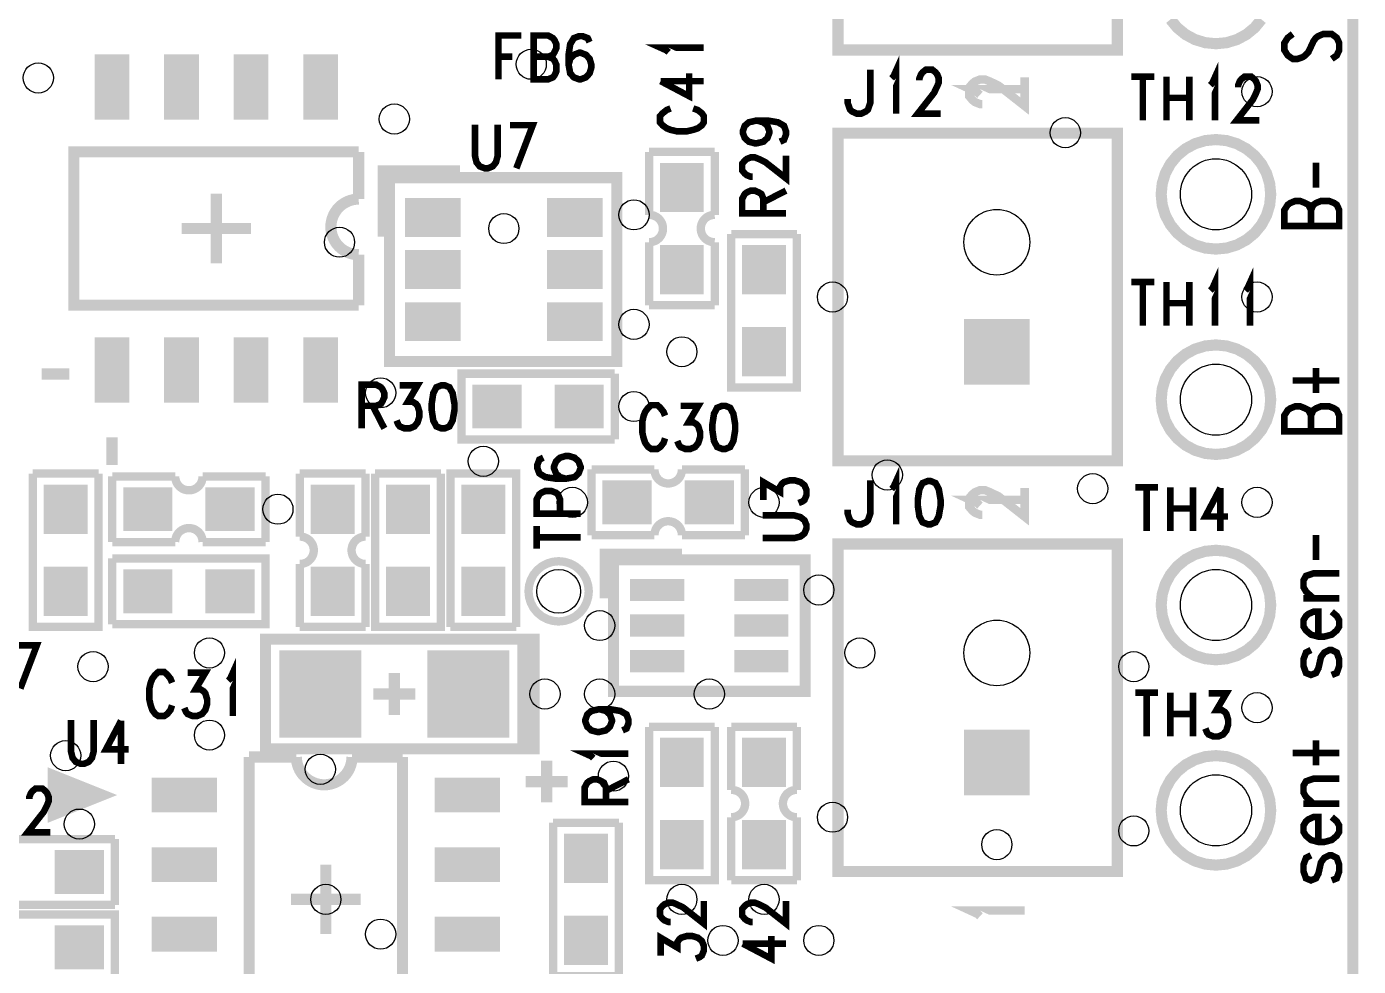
# Model space of a CAD drawing. Extents: x -2.6 to 72.5, y -0.1 to 95.
# Drawn here: x 40.79 to 65.1, y 30.78 to 47.94 of the extents above; entities that cross this region are included whole.
import ezdxf

# ---------------------------------------------------------------- set-up
doc = ezdxf.new("R2010")
doc.units = 0
doc.layers.get('0').update_dxf_attribs({"linetype": 'CONTINUOUS'})
doc.layers.add('02_ASSY1_GBR', color=6, linetype='CONTINUOUS')

# ---------------------------------------------------------------- blocks, each defined once
blk = doc.blocks.new('SQUARE_12')
blk.add_solid([(0.6, 0.6), (0.6, -0.6), (-0.6, 0.6), (-0.6, -0.6)])
blk = doc.blocks.new('ROUND_13')
blk.add_circle((0, 0), 0.6)
blk = doc.blocks.new('ROUND_129')
blk.add_circle((0, 0), 0.65)
blk = doc.blocks.new('ROUND_139')
blk.add_circle((0, 0), 0.275)
blk = doc.blocks.new('RECTANGLE_145')
blk.add_solid([(0.45, 0.4), (0.45, -0.4), (-0.45, 0.4), (-0.45, -0.4)])
blk = doc.blocks.new('ROUND_148')
blk.add_circle((0, 0), 0.4)
blk = doc.blocks.new('RECTANGLE_150')
blk.add_solid([(0.4, 0.45), (0.4, -0.45), (-0.4, 0.45), (-0.4, -0.45)])
blk = doc.blocks.new('RECTANGLE_162')
blk.add_solid([(0.7493, 0.8001), (0.7493, -0.8001), (-0.7493, 0.8001), (-0.7493, -0.8001)])
blk = doc.blocks.new('RECTANGLE_163')
blk.add_solid([(0.508, 0.3556), (0.508, -0.3556), (-0.508, 0.3556), (-0.508, -0.3556)])
blk = doc.blocks.new('RECTANGLE_168')
blk.add_solid([(0.4953, 0.2032), (0.4953, -0.2032), (-0.4953, 0.2032), (-0.4953, -0.2032)])

msp = doc.modelspace()

# ---------------------------------------------------------------- linework, layer by layer
at = {"layer": '02_ASSY1_GBR'}
for points, const_width in [([(0, 0), (65, 0), (65, 77), (0, 77), (0, 0)], 0.2), ([(55.6, 47.51), (60.7, 47.51), (60.7, 53.49), (55.6, 53.49), (55.6, 47.51)], 0.2032), ([(61.669, 48.069), (61.793, 47.918), (61.944, 47.794), (62.117, 47.701), (62.305, 47.644), (62.5, 47.625), (62.695, 47.644), (62.883, 47.701), (63.056, 47.794), (63.207, 47.918), (63.331, 48.069)], 0.2032), ([(42.345, 47.429), (42.345, 46.236)], 0.635), ([(43.615, 47.429), (43.615, 46.236)], 0.635), ([(44.885, 47.429), (44.885, 46.236)], 0.635), ([(46.155, 47.429), (46.155, 46.236)], 0.635), ([(49.818, 47.775), (49.402, 47.775), (49.402, 46.975)], 0.12), ([(50.042, 47.387), (50.308, 47.387), (50.396, 47.351), (50.425, 47.314), (50.458, 47.242), (50.458, 47.12), (50.425, 47.048), (50.396, 47.011), (50.308, 46.975), (50.042, 46.975), (50.042, 47.775), (50.308, 47.775), (50.396, 47.727), (50.425, 47.69), (50.458, 47.617), (50.458, 47.545), (50.425, 47.472), (50.396, 47.423), (50.308, 47.387)], 0.12), ([(51.065, 47.654), (51.031, 47.727), (50.936, 47.763), (50.873, 47.763), (50.778, 47.727), (50.711, 47.617), (50.682, 47.423), (50.682, 47.242), (50.711, 47.084), (50.778, 47.011), (50.873, 46.975), (50.902, 46.975), (50.998, 47.011), (51.065, 47.084), (51.098, 47.193), (51.098, 47.242), (51.065, 47.351), (50.998, 47.423), (50.902, 47.46), (50.873, 47.46), (50.778, 47.423), (50.711, 47.351), (50.682, 47.242)], 0.12), ([(63.902, 47.803), (63.811, 47.734), (63.75, 47.639), (63.75, 47.507), (63.811, 47.411), (63.902, 47.348), (63.992, 47.348), (64.083, 47.379), (64.129, 47.411), (64.189, 47.475), (64.28, 47.671), (64.326, 47.734), (64.371, 47.766), (64.462, 47.803), (64.614, 47.803), (64.705, 47.734), (64.75, 47.639), (64.75, 47.507), (64.705, 47.411), (64.614, 47.348)], 0.12), ([(49.402, 47.387), (49.656, 47.387)], 0.12), ([(52.508, 47.469), (52.471, 47.503), (52.362, 47.552), (53.15, 47.552)], 0.12), ([(56.579, 46.992), (56.613, 47.029), (56.662, 47.138), (56.662, 46.35)], 0.12), ([(56.189, 47.15), (56.189, 46.544), (56.147, 46.423), (56.106, 46.386), (56.027, 46.35), (55.939, 46.35), (55.86, 46.386), (55.819, 46.423), (55.777, 46.544), (55.777, 46.617)], 0.12), ([(57.086, 46.956), (57.086, 46.992), (57.115, 47.065), (57.144, 47.102), (57.203, 47.15), (57.323, 47.15), (57.381, 47.102), (57.411, 47.065), (57.44, 46.992), (57.44, 46.92), (57.411, 46.847), (57.352, 46.726), (57.057, 46.35), (57.473, 46.35)], 0.12), ([(62.399, 46.867), (62.433, 46.904), (62.482, 47.013), (62.482, 46.225)], 0.12), ([(52.362, 46.942), (52.883, 46.667), (52.883, 47.083)], 0.12), ([(52.362, 46.942), (53.15, 46.942)], 0.12), ([(58.238, 46.523), (58.192, 46.523), (58.1, 46.56), (58.054, 46.597), (57.992, 46.671), (57.992, 46.824), (58.054, 46.898), (58.1, 46.935), (58.192, 46.972), (58.284, 46.972), (58.377, 46.935), (58.531, 46.861), (59.008, 46.486), (59.008, 47.014)], 0.1524), ([(60.957, 47.025), (61.373, 47.025)], 0.12), ([(61.165, 47.025), (61.165, 46.225)], 0.12), ([(61.597, 47.025), (61.597, 46.225)], 0.12), ([(62.013, 47.025), (62.013, 46.225)], 0.12), ([(62.906, 46.831), (62.906, 46.867), (62.935, 46.94), (62.964, 46.977), (63.023, 47.025), (63.143, 47.025), (63.201, 46.977), (63.231, 46.94), (63.26, 46.867), (63.26, 46.795), (63.231, 46.722), (63.172, 46.601), (62.877, 46.225), (63.293, 46.225)], 0.12), ([(58.192, 46.692), (58.146, 46.734), (58.007, 46.798), (59.008, 46.798)], 0.1524), ([(61.597, 46.637), (62.013, 46.637)], 0.12), ([(52.544, 46.443), (52.471, 46.414), (52.398, 46.356), (52.35, 46.302), (52.35, 46.189), (52.398, 46.135), (52.471, 46.081), (52.544, 46.052), (52.653, 46.027), (52.847, 46.027), (52.956, 46.052), (53.041, 46.081), (53.114, 46.135), (53.15, 46.189), (53.15, 46.302), (53.114, 46.356), (53.041, 46.414), (52.956, 46.443)], 0.12), ([(48.972, 46.15), (48.972, 45.58), (49.001, 45.459), (49.059, 45.386), (49.151, 45.35), (49.209, 45.35), (49.296, 45.386), (49.355, 45.459), (49.388, 45.58), (49.388, 46.15)], 0.12), ([(49.612, 46.138), (50.028, 46.138), (49.728, 45.35)], 0.12), ([(54.117, 46.223), (54.238, 46.19), (54.311, 46.127), (54.347, 46.027), (54.347, 45.998), (54.311, 45.903), (54.238, 45.836), (54.117, 45.807), (54.08, 45.807), (53.971, 45.836), (53.898, 45.903), (53.862, 45.998), (53.862, 46.027), (53.898, 46.127), (53.971, 46.19), (54.117, 46.223), (54.311, 46.223), (54.505, 46.19), (54.614, 46.127), (54.65, 46.027), (54.65, 45.965), (54.614, 45.869), (54.541, 45.836)], 0.12), ([(55.6, 40.01), (60.7, 40.01), (60.7, 45.99), (55.6, 45.99), (55.6, 40.01)], 0.2032), ([(61.5, 44.875), (61.519, 44.68), (61.576, 44.492), (61.669, 44.319), (61.793, 44.168), (61.944, 44.044), (62.117, 43.951), (62.305, 43.894), (62.5, 43.875), (62.695, 43.894), (62.883, 43.951), (63.056, 44.044), (63.207, 44.168), (63.331, 44.319), (63.424, 44.492), (63.481, 44.68), (63.5, 44.875), (63.481, 45.07), (63.424, 45.258), (63.331, 45.431), (63.207, 45.582), (63.056, 45.706), (62.883, 45.799), (62.695, 45.856), (62.5, 45.875), (62.305, 45.856), (62.117, 45.799), (61.944, 45.706), (61.793, 45.582), (61.669, 45.431), (61.576, 45.258), (61.519, 45.07), (61.5, 44.875)], 0.2032), ([(46.85, 42.85), (41.65, 42.85), (41.65, 45.65), (46.85, 45.65)], 0.2032), ([(46.85, 45.65), (46.85, 44.788)], 0.2032), ([(52.15, 45.65), (53.35, 45.65)], 0.1524), ([(52.15, 45.65), (52.15, 44.5)], 0.1524), ([(53.35, 45.65), (53.35, 44.5)], 0.1524), ([(54.044, 45.196), (54.008, 45.196), (53.935, 45.225), (53.898, 45.254), (53.85, 45.313), (53.85, 45.433), (53.898, 45.491), (53.935, 45.521), (54.008, 45.55), (54.08, 45.55), (54.153, 45.521), (54.274, 45.462), (54.65, 45.167), (54.65, 45.583)], 0.12), ([(64.326, 44.998), (64.326, 45.453)], 0.12), ([(48.7, 45.3), (47.3, 45.3), (47.3, 44.1)], 0.2032), ([(47.411, 45.178), (51.564, 45.178), (51.564, 41.822), (47.411, 41.822), (47.411, 45.178)], 0.2032), ([(44.25, 44.885), (44.25, 43.615)], 0.2032), ([(54.65, 44.527), (53.85, 44.527), (53.85, 44.793), (53.898, 44.881), (53.935, 44.91), (54.008, 44.943), (54.08, 44.943), (54.153, 44.91), (54.202, 44.881), (54.238, 44.793), (54.238, 44.527)], 0.12), ([(54.238, 44.731), (54.65, 44.943)], 0.12), ([(46.85, 43.772), (46.8, 43.774), (46.751, 43.782), (46.703, 43.794), (46.656, 43.811), (46.611, 43.832), (46.568, 43.858), (46.528, 43.887), (46.491, 43.921), (46.457, 43.958), (46.428, 43.998), (46.402, 44.041), (46.381, 44.086), (46.364, 44.133), (46.352, 44.181), (46.344, 44.23), (46.342, 44.28), (46.344, 44.33), (46.352, 44.379), (46.364, 44.427), (46.381, 44.474), (46.402, 44.519), (46.428, 44.562), (46.457, 44.602), (46.491, 44.639), (46.528, 44.673), (46.568, 44.702), (46.611, 44.728), (46.656, 44.749), (46.703, 44.766), (46.751, 44.778), (46.8, 44.786), (46.85, 44.788)], 0.2032), ([(64.235, 44.298), (64.235, 44.589), (64.28, 44.684), (64.326, 44.716), (64.417, 44.753), (64.568, 44.753), (64.659, 44.716), (64.705, 44.684), (64.75, 44.589), (64.75, 44.298), (63.75, 44.298), (63.75, 44.589), (63.811, 44.684), (63.856, 44.716), (63.947, 44.753), (64.038, 44.753), (64.129, 44.716), (64.189, 44.684), (64.235, 44.589)], 0.12), ([(52.15, 44.5), (52.175, 44.499), (52.199, 44.496), (52.224, 44.49), (52.247, 44.482), (52.27, 44.472), (52.291, 44.46), (52.311, 44.445), (52.33, 44.429), (52.347, 44.41), (52.362, 44.39), (52.375, 44.369), (52.386, 44.347), (52.394, 44.323), (52.4, 44.299), (52.404, 44.275), (52.405, 44.25), (52.404, 44.225), (52.4, 44.201), (52.394, 44.177), (52.386, 44.153), (52.375, 44.131), (52.362, 44.11), (52.347, 44.09), (52.33, 44.071), (52.311, 44.055), (52.291, 44.04), (52.27, 44.028), (52.247, 44.018), (52.224, 44.01), (52.199, 44.004), (52.175, 44.001), (52.15, 44)], 0.1524), ([(53.35, 44), (53.325, 44.001), (53.301, 44.004), (53.276, 44.01), (53.253, 44.018), (53.23, 44.028), (53.209, 44.04), (53.189, 44.055), (53.17, 44.071), (53.153, 44.09), (53.138, 44.11), (53.125, 44.131), (53.114, 44.153), (53.106, 44.177), (53.1, 44.201), (53.096, 44.225), (53.095, 44.25), (53.096, 44.275), (53.1, 44.299), (53.106, 44.323), (53.114, 44.347), (53.125, 44.369), (53.138, 44.39), (53.153, 44.41), (53.17, 44.429), (53.189, 44.445), (53.209, 44.46), (53.23, 44.472), (53.253, 44.482), (53.276, 44.49), (53.301, 44.496), (53.325, 44.499), (53.35, 44.5)], 0.1524), ([(44.885, 44.25), (43.615, 44.25)], 0.2032), ([(52.15, 44), (52.15, 42.85)], 0.1524), ([(53.35, 44), (53.35, 42.85)], 0.1524), ([(54.85, 44.15), (54.85, 41.35), (53.65, 41.35), (53.65, 44.15)], 0.1524), ([(53.65, 44.15), (54.85, 44.15)], 0.1524), ([(46.85, 42.85), (46.85, 43.772)], 0.2032), ([(62.399, 43.117), (62.433, 43.154), (62.482, 43.263), (62.482, 42.475)], 0.12), ([(63.039, 43.117), (63.073, 43.154), (63.122, 43.263), (63.122, 42.475)], 0.12), ([(60.957, 43.275), (61.373, 43.275)], 0.12), ([(61.165, 43.275), (61.165, 42.475)], 0.12), ([(61.597, 43.275), (61.597, 42.475)], 0.12), ([(62.013, 43.275), (62.013, 42.475)], 0.12), ([(52.15, 42.85), (53.35, 42.85)], 0.1524), ([(61.597, 42.887), (62.013, 42.887)], 0.12), ([(42.345, 42.264), (42.345, 41.071)], 0.635), ([(43.615, 42.264), (43.615, 41.071)], 0.635), ([(44.885, 42.264), (44.885, 41.071)], 0.635), ([(46.155, 42.264), (46.155, 41.071)], 0.635), ([(61.5, 41.125), (61.519, 40.93), (61.576, 40.742), (61.669, 40.569), (61.793, 40.418), (61.944, 40.294), (62.117, 40.201), (62.305, 40.144), (62.5, 40.125), (62.695, 40.144), (62.883, 40.201), (63.056, 40.294), (63.207, 40.418), (63.331, 40.569), (63.424, 40.742), (63.481, 40.93), (63.5, 41.125), (63.481, 41.32), (63.424, 41.508), (63.331, 41.681), (63.207, 41.832), (63.056, 41.956), (62.883, 42.049), (62.695, 42.106), (62.5, 42.125), (62.305, 42.106), (62.117, 42.049), (61.944, 41.956), (61.793, 41.832), (61.669, 41.681), (61.576, 41.508), (61.519, 41.32), (61.5, 41.125)], 0.2032), ([(41.06, 41.595), (41.568, 41.595)], 0.2032), ([(51.525, 40.4), (48.725, 40.4), (48.725, 41.6), (51.525, 41.6)], 0.1524), ([(51.525, 41.6), (51.525, 40.4)], 0.1524), ([(64.326, 41.248), (64.326, 41.703)], 0.12), ([(46.902, 40.6), (46.902, 41.4), (47.168, 41.4), (47.256, 41.352), (47.285, 41.315), (47.318, 41.242), (47.318, 41.17), (47.285, 41.097), (47.256, 41.048), (47.168, 41.012), (46.902, 41.012)], 0.12), ([(47.6, 41.388), (47.925, 41.388), (47.746, 41.085), (47.837, 41.085), (47.896, 41.048), (47.925, 41.012), (47.958, 40.903), (47.958, 40.818), (47.925, 40.709), (47.866, 40.636), (47.779, 40.6), (47.688, 40.6), (47.6, 40.636), (47.571, 40.673), (47.542, 40.745)], 0.12), ([(48.361, 41.388), (48.269, 41.352), (48.211, 41.242), (48.182, 41.048), (48.182, 40.939), (48.211, 40.745), (48.269, 40.636), (48.361, 40.6), (48.419, 40.6), (48.506, 40.636), (48.565, 40.745), (48.598, 40.939), (48.598, 41.048), (48.565, 41.242), (48.506, 41.352), (48.419, 41.388), (48.361, 41.388)], 0.12), ([(63.902, 41.475), (64.75, 41.475)], 0.12), ([(47.106, 41.012), (47.318, 40.6)], 0.12), ([(52.443, 40.831), (52.414, 40.904), (52.356, 40.977), (52.302, 41.025), (52.189, 41.025), (52.135, 40.977), (52.081, 40.904), (52.052, 40.831), (52.027, 40.722), (52.027, 40.528), (52.052, 40.419), (52.081, 40.334), (52.135, 40.261), (52.189, 40.225), (52.302, 40.225), (52.356, 40.261), (52.414, 40.334), (52.443, 40.419)], 0.12), ([(52.725, 41.013), (53.05, 41.013), (52.871, 40.71), (52.962, 40.71), (53.021, 40.673), (53.05, 40.637), (53.083, 40.528), (53.083, 40.443), (53.05, 40.334), (52.991, 40.261), (52.904, 40.225), (52.813, 40.225), (52.725, 40.261), (52.696, 40.298), (52.667, 40.37)], 0.12), ([(53.486, 41.013), (53.394, 40.977), (53.336, 40.867), (53.307, 40.673), (53.307, 40.564), (53.336, 40.37), (53.394, 40.261), (53.486, 40.225), (53.544, 40.225), (53.631, 40.261), (53.69, 40.37), (53.723, 40.564), (53.723, 40.673), (53.69, 40.867), (53.631, 40.977), (53.544, 41.013), (53.486, 41.013)], 0.12), ([(64.235, 40.548), (64.235, 40.839), (64.28, 40.934), (64.326, 40.966), (64.417, 41.003), (64.568, 41.003), (64.659, 40.966), (64.705, 40.934), (64.75, 40.839), (64.75, 40.548), (63.75, 40.548), (63.75, 40.839), (63.811, 40.934), (63.856, 40.966), (63.947, 41.003), (64.038, 41.003), (64.129, 40.966), (64.189, 40.934), (64.235, 40.839)], 0.12), ([(42.345, 40.44), (42.345, 39.932)], 0.2032), ([(50.221, 40.065), (50.148, 40.031), (50.112, 39.936), (50.112, 39.873), (50.148, 39.778), (50.258, 39.711), (50.452, 39.682), (50.633, 39.682), (50.791, 39.711), (50.864, 39.778), (50.9, 39.873), (50.9, 39.902), (50.864, 39.998), (50.791, 40.065), (50.682, 40.098), (50.633, 40.098), (50.524, 40.065), (50.452, 39.998), (50.415, 39.902), (50.415, 39.873), (50.452, 39.778), (50.524, 39.711), (50.633, 39.682)], 0.12), ([(52.25, 39.85), (51.1, 39.85)], 0.1524), ([(51.1, 39.85), (51.1, 38.65)], 0.1524), ([(52.75, 39.85), (52.749, 39.825), (52.746, 39.801), (52.74, 39.776), (52.732, 39.753), (52.722, 39.73), (52.71, 39.709), (52.695, 39.689), (52.679, 39.67), (52.66, 39.653), (52.64, 39.638), (52.619, 39.625), (52.597, 39.614), (52.573, 39.606), (52.549, 39.6), (52.525, 39.596), (52.5, 39.595), (52.475, 39.596), (52.451, 39.6), (52.427, 39.606), (52.403, 39.614), (52.381, 39.625), (52.36, 39.638), (52.34, 39.653), (52.321, 39.67), (52.305, 39.689), (52.29, 39.709), (52.278, 39.73), (52.268, 39.753), (52.26, 39.776), (52.254, 39.801), (52.251, 39.825), (52.25, 39.85)], 0.1524), ([(53.9, 39.85), (52.75, 39.85)], 0.1524), ([(53.9, 39.85), (53.9, 38.65)], 0.1524), ([(56.579, 39.492), (56.613, 39.529), (56.662, 39.638), (56.662, 38.85)], 0.12), ([(42.1, 39.775), (42.1, 36.975), (40.9, 36.975), (40.9, 39.775)], 0.1524), ([(40.9, 39.775), (42.1, 39.775)], 0.1524), ([(42.35, 38.525), (42.35, 39.725)], 0.1524), ([(42.35, 39.725), (43.5, 39.725)], 0.1524), ([(44, 39.725), (43.999, 39.7), (43.996, 39.676), (43.99, 39.651), (43.982, 39.628), (43.972, 39.605), (43.96, 39.584), (43.945, 39.564), (43.929, 39.545), (43.91, 39.528), (43.89, 39.513), (43.869, 39.5), (43.847, 39.489), (43.823, 39.481), (43.799, 39.475), (43.775, 39.471), (43.75, 39.47), (43.725, 39.471), (43.701, 39.475), (43.677, 39.481), (43.653, 39.489), (43.631, 39.5), (43.61, 39.513), (43.59, 39.528), (43.571, 39.545), (43.555, 39.564), (43.54, 39.584), (43.528, 39.605), (43.518, 39.628), (43.51, 39.651), (43.504, 39.676), (43.501, 39.7), (43.5, 39.725)], 0.1524), ([(44, 39.725), (45.15, 39.725)], 0.1524), ([(45.15, 38.525), (45.15, 39.725)], 0.1524), ([(45.775, 39.775), (46.975, 39.775)], 0.1524), ([(45.775, 39.775), (45.775, 38.625)], 0.1524), ([(46.975, 39.775), (46.975, 38.625)], 0.1524), ([(48.35, 39.775), (48.35, 36.975), (47.15, 36.975), (47.15, 39.775)], 0.1524), ([(47.15, 39.775), (48.35, 39.775)], 0.1524), ([(48.525, 36.975), (48.525, 39.775), (49.725, 39.775), (49.725, 36.975)], 0.1524), ([(54.237, 39.295), (54.237, 39.62), (54.54, 39.441), (54.54, 39.532), (54.577, 39.591), (54.613, 39.62), (54.722, 39.653), (54.807, 39.653), (54.916, 39.62), (54.989, 39.561), (55.025, 39.474), (55.025, 39.383), (54.989, 39.295), (54.952, 39.266), (54.88, 39.237)], 0.12), ([(56.189, 39.65), (56.189, 39.044), (56.147, 38.923), (56.106, 38.886), (56.027, 38.85), (55.939, 38.85), (55.86, 38.886), (55.819, 38.923), (55.777, 39.044), (55.777, 39.117)], 0.12), ([(57.236, 39.638), (57.144, 39.602), (57.086, 39.492), (57.057, 39.298), (57.057, 39.189), (57.086, 38.995), (57.144, 38.886), (57.236, 38.85), (57.294, 38.85), (57.381, 38.886), (57.44, 38.995), (57.473, 39.189), (57.473, 39.298), (57.44, 39.492), (57.381, 39.602), (57.294, 39.638), (57.236, 39.638)], 0.12), ([(50.9, 39.042), (50.1, 39.042), (50.1, 39.308), (50.148, 39.396), (50.185, 39.425), (50.258, 39.458), (50.367, 39.458), (50.452, 39.425), (50.488, 39.396), (50.524, 39.308), (50.524, 39.042)], 0.12), ([(58.238, 39.023), (58.192, 39.023), (58.1, 39.06), (58.054, 39.097), (57.992, 39.171), (57.992, 39.324), (58.054, 39.398), (58.1, 39.435), (58.192, 39.472), (58.284, 39.472), (58.377, 39.435), (58.531, 39.361), (59.008, 38.986), (59.008, 39.514)], 0.1524), ([(61.027, 39.525), (61.443, 39.525)], 0.12), ([(61.235, 39.525), (61.235, 38.725)], 0.12), ([(61.667, 39.525), (61.667, 38.725)], 0.12), ([(62.083, 39.525), (62.083, 38.725)], 0.12), ([(62.582, 39.513), (62.307, 38.992), (62.723, 38.992)], 0.12), ([(62.582, 39.513), (62.582, 38.725)], 0.12), ([(58.192, 39.192), (58.146, 39.234), (58.007, 39.298), (59.008, 39.298)], 0.1524), ([(61.667, 39.137), (62.083, 39.137)], 0.12), ([(52.25, 38.65), (52.251, 38.675), (52.254, 38.699), (52.26, 38.724), (52.268, 38.747), (52.278, 38.77), (52.29, 38.791), (52.305, 38.811), (52.321, 38.83), (52.34, 38.847), (52.36, 38.862), (52.381, 38.875), (52.403, 38.886), (52.427, 38.894), (52.451, 38.9), (52.475, 38.904), (52.5, 38.905), (52.525, 38.904), (52.549, 38.9), (52.573, 38.894), (52.597, 38.886), (52.619, 38.875), (52.64, 38.862), (52.66, 38.847), (52.679, 38.83), (52.695, 38.811), (52.71, 38.791), (52.722, 38.77), (52.732, 38.747), (52.74, 38.724), (52.746, 38.699), (52.749, 38.675), (52.75, 38.65)], 0.1524), ([(54.225, 38.597), (54.795, 38.597), (54.916, 38.626), (54.989, 38.684), (55.025, 38.776), (55.025, 38.834), (54.989, 38.921), (54.916, 38.98), (54.795, 39.013), (54.225, 39.013)], 0.12), ([(43.5, 38.525), (43.501, 38.55), (43.504, 38.574), (43.51, 38.599), (43.518, 38.622), (43.528, 38.645), (43.54, 38.666), (43.555, 38.686), (43.571, 38.705), (43.59, 38.722), (43.61, 38.737), (43.631, 38.75), (43.653, 38.761), (43.677, 38.769), (43.701, 38.775), (43.725, 38.779), (43.75, 38.78), (43.775, 38.779), (43.799, 38.775), (43.823, 38.769), (43.847, 38.761), (43.869, 38.75), (43.89, 38.737), (43.91, 38.722), (43.929, 38.705), (43.945, 38.686), (43.96, 38.666), (43.972, 38.645), (43.982, 38.622), (43.99, 38.599), (43.996, 38.574), (43.999, 38.55), (44, 38.525)], 0.1524), ([(45.775, 38.625), (45.8, 38.624), (45.824, 38.621), (45.849, 38.615), (45.872, 38.607), (45.895, 38.597), (45.916, 38.585), (45.936, 38.57), (45.955, 38.554), (45.972, 38.535), (45.987, 38.515), (46, 38.494), (46.011, 38.472), (46.019, 38.448), (46.025, 38.424), (46.029, 38.4), (46.03, 38.375), (46.029, 38.35), (46.025, 38.326), (46.019, 38.302), (46.011, 38.278), (46, 38.256), (45.987, 38.235), (45.972, 38.215), (45.955, 38.196), (45.936, 38.18), (45.916, 38.165), (45.895, 38.153), (45.872, 38.143), (45.849, 38.135), (45.824, 38.129), (45.8, 38.126), (45.775, 38.125)], 0.1524), ([(46.975, 38.125), (46.95, 38.126), (46.926, 38.129), (46.901, 38.135), (46.878, 38.143), (46.855, 38.153), (46.834, 38.165), (46.814, 38.18), (46.795, 38.196), (46.778, 38.215), (46.763, 38.235), (46.75, 38.256), (46.739, 38.278), (46.731, 38.302), (46.725, 38.326), (46.721, 38.35), (46.72, 38.375), (46.721, 38.4), (46.725, 38.424), (46.731, 38.448), (46.739, 38.472), (46.75, 38.494), (46.763, 38.515), (46.778, 38.535), (46.795, 38.554), (46.814, 38.57), (46.834, 38.585), (46.855, 38.597), (46.878, 38.607), (46.901, 38.615), (46.926, 38.621), (46.95, 38.624), (46.975, 38.625)], 0.1524), ([(50.1, 38.402), (50.1, 38.818)], 0.12), ([(50.1, 38.61), (50.9, 38.61)], 0.12), ([(52.25, 38.65), (51.1, 38.65)], 0.1524), ([(53.9, 38.65), (52.75, 38.65)], 0.1524), ([(64.326, 38.198), (64.326, 38.653)], 0.12), ([(42.35, 38.525), (43.5, 38.525)], 0.1524), ([(44, 38.525), (45.15, 38.525)], 0.1524), ([(55.6, 32.51), (60.7, 32.51), (60.7, 38.49), (55.6, 38.49), (55.6, 32.51)], 0.2032), ([(61.5, 37.375), (61.519, 37.18), (61.576, 36.992), (61.669, 36.819), (61.793, 36.668), (61.944, 36.544), (62.117, 36.451), (62.305, 36.394), (62.5, 36.375), (62.695, 36.394), (62.883, 36.451), (63.056, 36.544), (63.207, 36.668), (63.331, 36.819), (63.424, 36.992), (63.481, 37.18), (63.5, 37.375), (63.481, 37.57), (63.424, 37.758), (63.331, 37.931), (63.207, 38.082), (63.056, 38.206), (62.883, 38.299), (62.695, 38.356), (62.5, 38.375), (62.305, 38.356), (62.117, 38.299), (61.944, 38.206), (61.793, 38.082), (61.669, 37.931), (61.576, 37.758), (61.519, 37.57), (61.5, 37.375)], 0.2032), ([(42.35, 38.225), (45.15, 38.225), (45.15, 37.025), (42.35, 37.025)], 0.1524), ([(42.35, 37.025), (42.35, 38.225)], 0.1524), ([(45.775, 38.125), (45.775, 36.975)], 0.1524), ([(46.975, 38.125), (46.975, 36.975)], 0.1524), ([(49.95, 37.625), (49.961, 37.518), (49.992, 37.415), (50.043, 37.319), (50.111, 37.236), (50.194, 37.168), (50.29, 37.117), (50.393, 37.086), (50.5, 37.075), (50.607, 37.086), (50.71, 37.117), (50.806, 37.168), (50.889, 37.236), (50.957, 37.319), (51.008, 37.415), (51.039, 37.518), (51.05, 37.625), (51.039, 37.732), (51.008, 37.835), (50.957, 37.931), (50.889, 38.014), (50.806, 38.082), (50.71, 38.133), (50.607, 38.164), (50.5, 38.175), (50.393, 38.164), (50.29, 38.133), (50.194, 38.082), (50.111, 38.014), (50.043, 37.931), (49.992, 37.835), (49.961, 37.732), (49.95, 37.625)], 0.1524), ([(52.75, 38.3), (51.35, 38.3), (51.35, 37.5)], 0.2032), ([(55, 38.2), (51.5, 38.2), (51.5, 35.8), (55, 35.8), (55, 38.2)], 0.2032), ([(64.28, 37.498), (64.144, 37.62), (64.098, 37.702), (64.098, 37.825), (64.144, 37.907), (64.28, 37.953), (64.75, 37.953)], 0.12), ([(64.098, 37.498), (64.75, 37.498)], 0.12), ([(64.371, 36.798), (64.371, 37.253), (64.28, 37.253), (64.189, 37.212), (64.144, 37.175), (64.098, 37.098), (64.098, 36.984), (64.144, 36.911), (64.235, 36.834), (64.371, 36.798), (64.477, 36.798), (64.614, 36.834), (64.705, 36.911), (64.75, 36.984), (64.75, 37.098), (64.705, 37.175), (64.614, 37.253)], 0.12), ([(45.775, 36.975), (46.975, 36.975)], 0.1524), ([(49.725, 36.975), (48.525, 36.975)], 0.1524), ([(49.85, 34.75), (49.85, 36.75), (45.15, 36.75), (45.15, 34.75), (49.85, 34.75)], 0.2032), ([(49.85, 34.75), (49.95, 34.75), (49.95, 36.75), (49.85, 36.75)], 0.2032), ([(49.95, 34.75), (50.05, 34.75), (50.05, 36.75), (49.95, 36.75)], 0.2032), ([(40.557, 36.638), (40.973, 36.638), (40.673, 35.85)], 0.12), ([(64.235, 36.553), (64.144, 36.507), (64.098, 36.384), (64.098, 36.261), (64.144, 36.134), (64.235, 36.098), (64.326, 36.134), (64.371, 36.22), (64.417, 36.425), (64.477, 36.507), (64.568, 36.553), (64.614, 36.553), (64.705, 36.507), (64.75, 36.384), (64.75, 36.261), (64.705, 36.134), (64.614, 36.098)], 0.12), ([(44.469, 35.992), (44.503, 36.029), (44.552, 36.138), (44.552, 35.35)], 0.12), ([(47.5, 35.369), (47.5, 36.131)], 0.2032), ([(43.443, 35.956), (43.414, 36.029), (43.356, 36.102), (43.302, 36.15), (43.189, 36.15), (43.135, 36.102), (43.081, 36.029), (43.052, 35.956), (43.027, 35.847), (43.027, 35.653), (43.052, 35.544), (43.081, 35.459), (43.135, 35.386), (43.189, 35.35), (43.302, 35.35), (43.356, 35.386), (43.414, 35.459), (43.443, 35.544)], 0.12), ([(43.725, 36.138), (44.05, 36.138), (43.871, 35.835), (43.962, 35.835), (44.021, 35.798), (44.05, 35.762), (44.083, 35.653), (44.083, 35.568), (44.05, 35.459), (43.991, 35.386), (43.904, 35.35), (43.813, 35.35), (43.725, 35.386), (43.696, 35.423), (43.667, 35.495)], 0.12), ([(47.881, 35.75), (47.119, 35.75)], 0.2032), ([(61.027, 35.775), (61.443, 35.775)], 0.12), ([(61.235, 35.775), (61.235, 34.975)], 0.12), ([(61.667, 35.775), (61.667, 34.975)], 0.12), ([(62.083, 35.775), (62.083, 34.975)], 0.12), ([(62.365, 35.763), (62.69, 35.763), (62.511, 35.46), (62.602, 35.46), (62.661, 35.423), (62.69, 35.387), (62.723, 35.278), (62.723, 35.193), (62.69, 35.084), (62.631, 35.011), (62.544, 34.975), (62.453, 34.975), (62.365, 35.011), (62.336, 35.048), (62.307, 35.12)], 0.12), ([(51.242, 35.473), (51.363, 35.44), (51.436, 35.377), (51.472, 35.277), (51.472, 35.248), (51.436, 35.153), (51.363, 35.086), (51.242, 35.057), (51.205, 35.057), (51.096, 35.086), (51.023, 35.153), (50.987, 35.248), (50.987, 35.277), (51.023, 35.377), (51.096, 35.44), (51.242, 35.473), (51.436, 35.473), (51.63, 35.44), (51.739, 35.377), (51.775, 35.277), (51.775, 35.215), (51.739, 35.119), (51.666, 35.086)], 0.12), ([(41.597, 35.275), (41.597, 34.705), (41.626, 34.584), (41.684, 34.511), (41.776, 34.475), (41.834, 34.475), (41.921, 34.511), (41.98, 34.584), (42.013, 34.705), (42.013, 35.275)], 0.12), ([(42.512, 35.263), (42.237, 34.742), (42.653, 34.742)], 0.12), ([(42.512, 35.263), (42.512, 34.475)], 0.12), ([(61.667, 35.387), (62.083, 35.387)], 0.12), ([(53.35, 35.15), (53.35, 32.35), (52.15, 32.35), (52.15, 35.15)], 0.1524), ([(52.15, 35.15), (53.35, 35.15)], 0.1524), ([(53.65, 35.15), (54.85, 35.15)], 0.1524), ([(53.65, 35.15), (53.65, 34)], 0.1524), ([(54.85, 35.15), (54.85, 34)], 0.1524), ([(64.326, 34.448), (64.326, 34.903)], 0.12), ([(47.65, 34.6), (47.65, 29.4), (44.85, 29.4), (44.85, 34.6)], 0.2032), ([(44.85, 34.6), (45.712, 34.6)], 0.2032), ([(46.728, 34.6), (46.726, 34.55), (46.718, 34.501), (46.706, 34.453), (46.689, 34.406), (46.668, 34.361), (46.642, 34.318), (46.613, 34.278), (46.579, 34.241), (46.542, 34.207), (46.502, 34.178), (46.459, 34.152), (46.414, 34.131), (46.367, 34.114), (46.319, 34.102), (46.27, 34.094), (46.22, 34.092), (46.17, 34.094), (46.121, 34.102), (46.073, 34.114), (46.026, 34.131), (45.981, 34.152), (45.938, 34.178), (45.898, 34.207), (45.861, 34.241), (45.827, 34.278), (45.798, 34.318), (45.772, 34.361), (45.751, 34.406), (45.734, 34.453), (45.722, 34.501), (45.714, 34.55), (45.712, 34.6)], 0.2032), ([(47.65, 34.6), (46.728, 34.6)], 0.2032), ([(50.281, 33.769), (50.281, 34.531)], 0.2032), ([(51.133, 34.579), (51.096, 34.613), (50.987, 34.662), (51.775, 34.662)], 0.12), ([(61.5, 33.625), (61.519, 33.43), (61.576, 33.242), (61.669, 33.069), (61.793, 32.918), (61.944, 32.794), (62.117, 32.701), (62.305, 32.644), (62.5, 32.625), (62.695, 32.644), (62.883, 32.701), (63.056, 32.794), (63.207, 32.918), (63.331, 33.069), (63.424, 33.242), (63.481, 33.43), (63.5, 33.625), (63.481, 33.82), (63.424, 34.008), (63.331, 34.181), (63.207, 34.332), (63.056, 34.456), (62.883, 34.549), (62.695, 34.606), (62.5, 34.625), (62.305, 34.606), (62.117, 34.549), (61.944, 34.456), (61.793, 34.332), (61.669, 34.181), (61.576, 34.008), (61.519, 33.82), (61.5, 33.625)], 0.2032), ([(63.902, 34.675), (64.75, 34.675)], 0.12), ([(40.836, 33.831), (40.836, 33.867), (40.865, 33.94), (40.894, 33.977), (40.953, 34.025), (41.073, 34.025), (41.131, 33.977), (41.161, 33.94), (41.19, 33.867), (41.19, 33.795), (41.161, 33.722), (41.102, 33.601), (40.807, 33.225), (41.223, 33.225)], 0.12), ([(43.071, 33.905), (44.264, 33.905)], 0.635), ([(48.236, 33.905), (49.429, 33.905)], 0.635), ([(50.662, 34.15), (49.9, 34.15)], 0.2032), ([(51.775, 33.777), (50.975, 33.777), (50.975, 34.043), (51.023, 34.131), (51.06, 34.16), (51.133, 34.193), (51.205, 34.193), (51.278, 34.16), (51.327, 34.131), (51.363, 34.043), (51.363, 33.777)], 0.12), ([(51.363, 33.981), (51.775, 34.193)], 0.12), ([(53.65, 34), (53.675, 33.999), (53.699, 33.996), (53.724, 33.99), (53.747, 33.982), (53.77, 33.972), (53.791, 33.96), (53.811, 33.945), (53.83, 33.929), (53.847, 33.91), (53.862, 33.89), (53.875, 33.869), (53.886, 33.847), (53.894, 33.823), (53.9, 33.799), (53.904, 33.775), (53.905, 33.75), (53.904, 33.725), (53.9, 33.701), (53.894, 33.677), (53.886, 33.653), (53.875, 33.631), (53.862, 33.61), (53.847, 33.59), (53.83, 33.571), (53.811, 33.555), (53.791, 33.54), (53.77, 33.528), (53.747, 33.518), (53.724, 33.51), (53.699, 33.504), (53.675, 33.501), (53.65, 33.5)], 0.1524), ([(54.85, 33.5), (54.825, 33.501), (54.801, 33.504), (54.776, 33.51), (54.753, 33.518), (54.73, 33.528), (54.709, 33.54), (54.689, 33.555), (54.67, 33.571), (54.653, 33.59), (54.638, 33.61), (54.625, 33.631), (54.614, 33.653), (54.606, 33.677), (54.6, 33.701), (54.596, 33.725), (54.595, 33.75), (54.596, 33.775), (54.6, 33.799), (54.606, 33.823), (54.614, 33.847), (54.625, 33.869), (54.638, 33.89), (54.653, 33.91), (54.67, 33.929), (54.689, 33.945), (54.709, 33.96), (54.73, 33.972), (54.753, 33.982), (54.776, 33.99), (54.801, 33.996), (54.825, 33.999), (54.85, 34)], 0.1524), ([(64.28, 33.748), (64.144, 33.87), (64.098, 33.952), (64.098, 34.075), (64.144, 34.157), (64.28, 34.203), (64.75, 34.203)], 0.12), ([(64.098, 33.748), (64.75, 33.748)], 0.12), ([(53.65, 33.5), (53.65, 32.35)], 0.1524), ([(54.85, 33.5), (54.85, 32.35)], 0.1524), ([(64.371, 33.048), (64.371, 33.503), (64.28, 33.503), (64.189, 33.462), (64.144, 33.425), (64.098, 33.348), (64.098, 33.234), (64.144, 33.161), (64.235, 33.084), (64.371, 33.048), (64.477, 33.048), (64.614, 33.084), (64.705, 33.161), (64.75, 33.234), (64.75, 33.348), (64.705, 33.425), (64.614, 33.503)], 0.12), ([(51.6, 33.4), (51.6, 30.6), (50.4, 30.6), (50.4, 33.4)], 0.1524), ([(50.4, 33.4), (51.6, 33.4)], 0.1524), ([(42.4, 31.9), (39.6, 31.9), (39.6, 33.1), (42.4, 33.1)], 0.1524), ([(42.4, 33.1), (42.4, 31.9)], 0.1524), ([(43.071, 32.635), (44.264, 32.635)], 0.635), ([(48.236, 32.635), (49.429, 32.635)], 0.635), ([(64.235, 32.803), (64.144, 32.757), (64.098, 32.634), (64.098, 32.511), (64.144, 32.384), (64.235, 32.347), (64.326, 32.384), (64.371, 32.47), (64.417, 32.675), (64.477, 32.757), (64.568, 32.803), (64.614, 32.803), (64.705, 32.757), (64.75, 32.634), (64.75, 32.511), (64.705, 32.384), (64.614, 32.347)], 0.12), ([(46.25, 32.635), (46.25, 31.365)], 0.2032), ([(53.65, 32.35), (54.85, 32.35)], 0.1524), ([(45.615, 32), (46.885, 32)], 0.2032), ([(52.544, 31.586), (52.508, 31.586), (52.435, 31.615), (52.398, 31.644), (52.35, 31.703), (52.35, 31.823), (52.398, 31.881), (52.435, 31.911), (52.508, 31.94), (52.58, 31.94), (52.653, 31.911), (52.774, 31.852), (53.15, 31.557), (53.15, 31.973)], 0.12), ([(54.044, 31.586), (54.008, 31.586), (53.935, 31.615), (53.898, 31.644), (53.85, 31.703), (53.85, 31.823), (53.898, 31.881), (53.935, 31.911), (54.008, 31.94), (54.08, 31.94), (54.153, 31.911), (54.274, 31.852), (54.65, 31.557), (54.65, 31.973)], 0.12), ([(58.192, 31.692), (58.146, 31.734), (58.007, 31.798), (59.008, 31.798)], 0.1524), ([(39.6, 31.725), (42.4, 31.725), (42.4, 30.525), (39.6, 30.525)], 0.1524), ([(43.071, 31.365), (44.264, 31.365)], 0.635), ([(48.236, 31.365), (49.429, 31.365)], 0.635), ([(52.362, 30.975), (52.362, 31.3), (52.665, 31.121), (52.665, 31.212), (52.702, 31.271), (52.738, 31.3), (52.847, 31.333), (52.932, 31.333), (53.041, 31.3), (53.114, 31.241), (53.15, 31.154), (53.15, 31.063), (53.114, 30.975), (53.077, 30.946), (53.005, 30.917)], 0.12), ([(53.862, 31.192), (54.383, 30.917), (54.383, 31.333)], 0.12), ([(53.862, 31.192), (54.65, 31.192)], 0.12)]:
    msp.add_lwpolyline(points, dxfattribs=dict(at, const_width=const_width))
for points in [[(41.17, 33.904968), (41.170002, 34.412968), (42.439918, 33.904968), (41.170002, 34.412968)], [(41.17, 33.397034), (41.17, 33.904968), (41.17, 33.397034), (42.439918, 33.904968)]]:
    msp.add_solid(points, dxfattribs=at)

# ---------------------------------------------------------------- block references
for name, p in [('ROUND_139', (50, 47.25)), ('ROUND_139', (41, 47)), ('ROUND_139', (63.25, 46.75)), ('ROUND_139', (47.5, 46.25)), ('ROUND_139', (59.75, 46)), ('ROUND_129', (62.5, 44.875)), ('RECTANGLE_150', (52.75, 45)), ('RECTANGLE_163', (48.205, 44.45)), ('RECTANGLE_163', (50.795, 44.45)), ('ROUND_139', (51.875, 44.5)), ('ROUND_139', (49.5, 44.25)), ('ROUND_13', (58.5, 44)), ('ROUND_139', (46.5, 44)), ('RECTANGLE_163', (48.205, 43.5)), ('RECTANGLE_163', (50.795, 43.5)), ('RECTANGLE_150', (52.75, 43.5)), ('RECTANGLE_150', (54.25, 43.5)), ('ROUND_139', (55.5, 43)), ('ROUND_139', (63.25, 43)), ('RECTANGLE_163', (48.205, 42.55)), ('RECTANGLE_163', (50.795, 42.55)), ('ROUND_139', (51.875, 42.5)), ('SQUARE_12', (58.5, 42)), ('RECTANGLE_150', (54.25, 42)), ('ROUND_139', (52.75, 42)), ('ROUND_129', (62.5, 41.125)), ('ROUND_139', (47.25, 41.25)), ('RECTANGLE_145', (49.375, 41)), ('RECTANGLE_145', (50.875, 41)), ('ROUND_139', (51.875, 41)), ('ROUND_139', (49.125, 40)), ('ROUND_139', (56.5, 39.75)), ('RECTANGLE_145', (51.75, 39.25)), ('RECTANGLE_145', (53.25, 39.25)), ('ROUND_139', (60.25, 39.5)), ('RECTANGLE_150', (41.5, 39.125)), ('RECTANGLE_145', (43, 39.125)), ('RECTANGLE_145', (44.5, 39.125)), ('ROUND_139', (45.375, 39.125)), ('RECTANGLE_150', (46.375, 39.125)), ('RECTANGLE_150', (47.75, 39.125)), ('RECTANGLE_150', (49.125, 39.125)), ('ROUND_139', (50.75, 39.25)), ('ROUND_139', (54.25, 39.25)), ('ROUND_139', (63.25, 39.25)), ('RECTANGLE_150', (41.5, 37.625)), ('RECTANGLE_145', (43, 37.625)), ('RECTANGLE_145', (44.5, 37.625)), ('RECTANGLE_150', (46.375, 37.625)), ('RECTANGLE_150', (47.75, 37.625)), ('RECTANGLE_150', (49.125, 37.625)), ('ROUND_148', (50.5, 37.625)), ('ROUND_129', (62.5, 37.375)), ('RECTANGLE_168', (52.3, 37.65)), ('RECTANGLE_168', (54.2, 37.65)), ('ROUND_139', (55.25, 37.65)), ('ROUND_139', (51.25, 37)), ('RECTANGLE_168', (52.3, 37)), ('RECTANGLE_168', (54.2, 37)), ('ROUND_13', (58.5, 36.5)), ('ROUND_139', (44.125, 36.5)), ('ROUND_139', (56, 36.5)), ('ROUND_139', (42, 36.25)), ('RECTANGLE_162', (46.15, 35.75)), ('RECTANGLE_162', (48.85, 35.75)), ('RECTANGLE_168', (52.3, 36.35)), ('RECTANGLE_168', (54.2, 36.35)), ('ROUND_139', (61, 36.25)), ('ROUND_139', (50.25, 35.75)), ('ROUND_139', (51.25, 35.75)), ('ROUND_139', (53.25, 35.75)), ('ROUND_139', (63.25, 35.5)), ('ROUND_139', (44.125, 35)), ('SQUARE_12', (58.5, 34.5)), ('ROUND_139', (41.5, 34.625)), ('RECTANGLE_150', (52.75, 34.5)), ('RECTANGLE_150', (54.25, 34.5)), ('ROUND_139', (46.15, 34.375)), ('ROUND_139', (51.5, 34.25)), ('ROUND_129', (62.5, 33.625)), ('ROUND_139', (41.75, 33.375)), ('ROUND_139', (55.5, 33.5)), ('RECTANGLE_150', (52.75, 33)), ('RECTANGLE_150', (54.25, 33)), ('ROUND_139', (61, 33.25)), ('RECTANGLE_150', (51, 32.75)), ('ROUND_139', (58.5, 33)), ('RECTANGLE_145', (41.75, 32.5)), ('ROUND_139', (46.25, 32)), ('ROUND_139', (52.75, 32)), ('ROUND_139', (54.25, 32)), ('ROUND_139', (47.25, 31.365)), ('RECTANGLE_150', (51, 31.25)), ('RECTANGLE_145', (41.75, 31.125)), ('ROUND_139', (53.5, 31.25)), ('ROUND_139', (55.25, 31.25))]:
    msp.add_blockref(name, p, dxfattribs=at)

doc.saveas('drawing.dxf')
